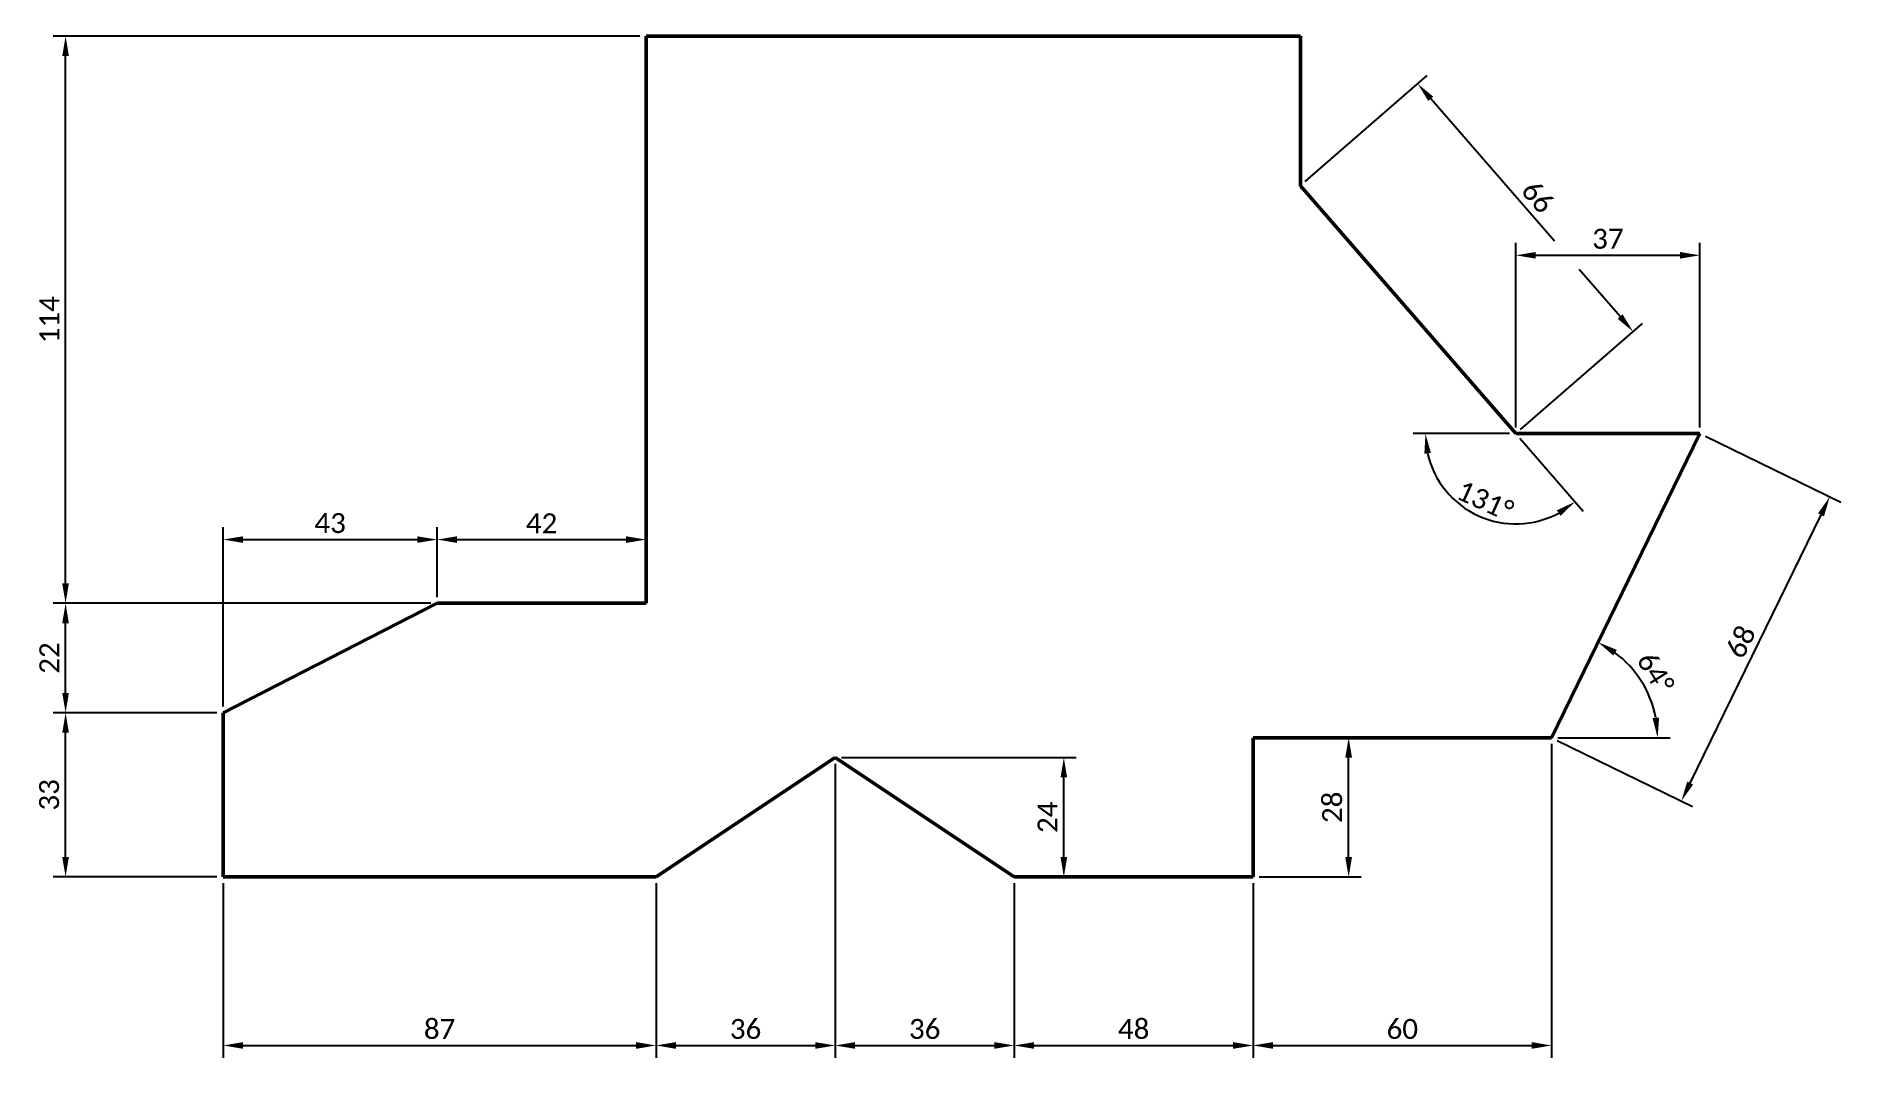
# Model space of a CAD drawing. Header units: millimetres. Extents: x 422 to 785, y 322 to 527.
import ezdxf

# ---------------------------------------------------------------- set-up
doc = ezdxf.new("R2010")
doc.units = ezdxf.units.MM
doc.layers.add('Cotation', color=120, linetype='Continuous', lineweight=5)
doc.layers.add('Pièce méca 057', color=10, linetype='Continuous', lineweight=50)
doc.styles.add('Texte cotes', font='calibri.ttf')
doc.dimstyles.new('Cotation menuiserie 1', dxfattribs={"dimscale": 2, "dimtxt": 2, "dimasz": 2, "dimexe": 1.25, "dimexo": 0.625, "dimtad": 1, "dimtxsty": 'Texte cotes', "dimcen": 2.5, "dimclrt": 7, "dimadec": 0, "dimazin": 0, "dimtfac": 1, "dimtofl": 0, "dimtmove": 0, "dimatfit": 3, "dimfxl": 1, "dimarcsym": 0})

# ---------------------------------------------------------------- blocks, each defined once
blk = doc.blocks.new('*D2')
at = {"layer": 'Cotation', "color": 0, "lineweight": -2, "transparency": 16777216}
for p, q in [((460, 356.75), (460, 321.64)), ((547, 356.75), (547, 321.64)), ((464, 324.14), (543, 324.14))]:
    blk.add_line(p, q, dxfattribs=at)
at = {"layer": 'Cotation', "color": 0, "transparency": 16777216}
for points in [[(464, 324.81), (464, 323.47), (460, 324.14)], [(543, 324.81), (543, 323.47), (547, 324.14)]]:
    blk.add_solid(points, dxfattribs=at)
at = {"layer": 'Defpoints', "color": 0, "transparency": 16777216}
for p in [(460, 358), (547, 358), (547, 324.14)]:
    blk.add_point(p, dxfattribs=at)
at = {"layer": 'Cotation', "color": 7, "transparency": 16777216, "insert": (503.5, 327.44), "char_height": 4, "attachment_point": 5, "style": 'Texte cotes'}
blk.add_mtext('87', dxfattribs=at)
blk = doc.blocks.new('*D3')
at = {"layer": 'Cotation', "color": 0, "lineweight": -2, "transparency": 16777216}
for p, q in [((583, 380.75), (583, 321.64)), ((547, 356.75), (547, 321.64)), ((551, 324.14), (579, 324.14))]:
    blk.add_line(p, q, dxfattribs=at)
at = {"layer": 'Cotation', "color": 0, "transparency": 16777216}
for points in [[(551, 324.81), (551, 323.47), (547, 324.14)], [(579, 324.81), (579, 323.47), (583, 324.14)]]:
    blk.add_solid(points, dxfattribs=at)
at = {"layer": 'Defpoints', "color": 0, "transparency": 16777216}
for p in [(583, 382), (547, 358), (583, 324.14)]:
    blk.add_point(p, dxfattribs=at)
at = {"layer": 'Cotation', "color": 7, "transparency": 16777216, "insert": (565, 327.44), "char_height": 4, "attachment_point": 5, "style": 'Texte cotes'}
blk.add_mtext('36', dxfattribs=at)
blk = doc.blocks.new('*D4')
at = {"layer": 'Cotation', "color": 0, "lineweight": -2, "transparency": 16777216}
for p, q in [((583, 380.75), (583, 321.64)), ((619, 356.75), (619, 321.64)), ((587, 324.14), (615, 324.14))]:
    blk.add_line(p, q, dxfattribs=at)
at = {"layer": 'Cotation', "color": 0, "transparency": 16777216}
for points in [[(587, 324.81), (587, 323.47), (583, 324.14)], [(615, 324.81), (615, 323.47), (619, 324.14)]]:
    blk.add_solid(points, dxfattribs=at)
at = {"layer": 'Defpoints', "color": 0, "transparency": 16777216}
for p in [(583, 382), (619, 358), (619, 324.14)]:
    blk.add_point(p, dxfattribs=at)
at = {"layer": 'Cotation', "color": 7, "transparency": 16777216, "insert": (601, 327.44), "char_height": 4, "attachment_point": 5, "style": 'Texte cotes'}
blk.add_mtext('36', dxfattribs=at)
blk = doc.blocks.new('*D5')
at = {"layer": 'Cotation', "color": 0, "lineweight": -2, "transparency": 16777216}
for p, q in [((619, 356.75), (619, 321.64)), ((667, 356.75), (667, 321.64)), ((623, 324.14), (663, 324.14))]:
    blk.add_line(p, q, dxfattribs=at)
at = {"layer": 'Cotation', "color": 0, "transparency": 16777216}
for points in [[(623, 324.81), (623, 323.47), (619, 324.14)], [(663, 324.81), (663, 323.47), (667, 324.14)]]:
    blk.add_solid(points, dxfattribs=at)
at = {"layer": 'Defpoints', "color": 0, "transparency": 16777216}
for p in [(619, 358), (667, 358), (667, 324.14)]:
    blk.add_point(p, dxfattribs=at)
at = {"layer": 'Cotation', "color": 7, "transparency": 16777216, "insert": (643, 327.44), "char_height": 4, "attachment_point": 5, "style": 'Texte cotes'}
blk.add_mtext('48', dxfattribs=at)
blk = doc.blocks.new('*D6')
at = {"layer": 'Cotation', "color": 0, "lineweight": -2, "transparency": 16777216}
for p, q in [((584.25, 382), (631.47, 382)), ((628.97, 362), (628.97, 378)), ((620.25, 358), (631.47, 358))]:
    blk.add_line(p, q, dxfattribs=at)
at = {"layer": 'Cotation', "color": 0, "transparency": 16777216}
for points in [[(628.3, 378), (629.63, 378), (628.97, 382)], [(628.3, 362), (629.63, 362), (628.97, 358)]]:
    blk.add_solid(points, dxfattribs=at)
at = {"layer": 'Defpoints', "color": 0, "transparency": 16777216}
for p in [(583, 382), (628.97, 382), (619, 358)]:
    blk.add_point(p, dxfattribs=at)
at = {"layer": 'Cotation', "color": 7, "transparency": 16777216, "insert": (625.69, 370), "char_height": 4, "attachment_point": 5, "rotation": 90, "style": 'Texte cotes'}
blk.add_mtext('24', dxfattribs=at)
blk = doc.blocks.new('*D7')
at = {"layer": 'Cotation', "color": 0, "lineweight": -2, "transparency": 16777216}
for p, q in [((668.25, 386), (688.71, 386)), ((686.21, 362), (686.21, 382)), ((668.25, 358), (688.71, 358))]:
    blk.add_line(p, q, dxfattribs=at)
at = {"layer": 'Cotation', "color": 0, "transparency": 16777216}
for points in [[(685.54, 382), (686.88, 382), (686.21, 386)], [(685.54, 362), (686.88, 362), (686.21, 358)]]:
    blk.add_solid(points, dxfattribs=at)
at = {"layer": 'Defpoints', "color": 0, "transparency": 16777216}
for p in [(667, 386), (686.21, 386), (667, 358)]:
    blk.add_point(p, dxfattribs=at)
at = {"layer": 'Cotation', "color": 7, "transparency": 16777216, "insert": (682.91, 372), "char_height": 4, "attachment_point": 5, "rotation": 90, "style": 'Texte cotes'}
blk.add_mtext('28', dxfattribs=at)
blk = doc.blocks.new('*D8')
at = {"layer": 'Cotation', "color": 0, "lineweight": -2, "transparency": 16777216}
for p, q in [((458.75, 391), (425.83, 391)), ((428.33, 362), (428.33, 387)), ((458.75, 358), (425.83, 358))]:
    blk.add_line(p, q, dxfattribs=at)
at = {"layer": 'Cotation', "color": 0, "transparency": 16777216}
for points in [[(427.66, 387), (428.99, 387), (428.33, 391)], [(427.66, 362), (428.99, 362), (428.33, 358)]]:
    blk.add_solid(points, dxfattribs=at)
at = {"layer": 'Defpoints', "color": 0, "transparency": 16777216}
for p in [(428.33, 391), (460, 391), (460, 358)]:
    blk.add_point(p, dxfattribs=at)
at = {"layer": 'Cotation', "color": 7, "transparency": 16777216, "insert": (425.03, 374.5), "char_height": 4, "attachment_point": 5, "rotation": 90, "style": 'Texte cotes'}
blk.add_mtext('33', dxfattribs=at)
blk = doc.blocks.new('*D9')
at = {"layer": 'Cotation', "color": 0, "lineweight": -2, "transparency": 16777216}
for p, q in [((501.75, 413), (425.83, 413)), ((428.33, 395), (428.33, 409)), ((458.75, 391), (425.83, 391))]:
    blk.add_line(p, q, dxfattribs=at)
at = {"layer": 'Cotation', "color": 0, "transparency": 16777216}
for points in [[(427.66, 409), (428.99, 409), (428.33, 413)], [(427.66, 395), (428.99, 395), (428.33, 391)]]:
    blk.add_solid(points, dxfattribs=at)
at = {"layer": 'Defpoints', "color": 0, "transparency": 16777216}
for p in [(428.33, 413), (503, 413), (460, 391)]:
    blk.add_point(p, dxfattribs=at)
at = {"layer": 'Cotation', "color": 7, "transparency": 16777216, "insert": (425.06, 402), "char_height": 4, "attachment_point": 5, "rotation": 90, "style": 'Texte cotes'}
blk.add_mtext('22', dxfattribs=at)
blk = doc.blocks.new('*D10')
at = {"layer": 'Cotation', "color": 0, "lineweight": -2, "transparency": 16777216}
for p, q in [((543.75, 527), (425.83, 527)), ((428.33, 417), (428.33, 523)), ((501.75, 413), (425.83, 413))]:
    blk.add_line(p, q, dxfattribs=at)
at = {"layer": 'Cotation', "color": 0, "transparency": 16777216}
for points in [[(427.66, 523), (428.99, 523), (428.33, 527)], [(427.66, 417), (428.99, 417), (428.33, 413)]]:
    blk.add_solid(points, dxfattribs=at)
at = {"layer": 'Defpoints', "color": 0, "transparency": 16777216}
for p in [(428.33, 527), (545, 527), (503, 413)]:
    blk.add_point(p, dxfattribs=at)
at = {"layer": 'Cotation', "color": 7, "transparency": 16777216, "insert": (425.06, 470), "char_height": 4, "attachment_point": 5, "rotation": 90, "style": 'Texte cotes'}
blk.add_mtext('114', dxfattribs=at)
blk = doc.blocks.new('*D11')
at = {"layer": 'Cotation', "color": 0, "lineweight": -2, "transparency": 16777216}
for p, q in [((460, 392.25), (460, 428.31)), ((503, 414.25), (503, 428.31)), ((464, 425.81), (499, 425.81))]:
    blk.add_line(p, q, dxfattribs=at)
at = {"layer": 'Cotation', "color": 0, "transparency": 16777216}
for points in [[(464, 426.47), (464, 425.14), (460, 425.81)], [(499, 426.47), (499, 425.14), (503, 425.81)]]:
    blk.add_solid(points, dxfattribs=at)
at = {"layer": 'Defpoints', "color": 0, "transparency": 16777216}
for p in [(503, 425.81), (503, 413), (460, 391)]:
    blk.add_point(p, dxfattribs=at)
at = {"layer": 'Cotation', "color": 7, "transparency": 16777216, "insert": (481.5, 429.1), "char_height": 4, "attachment_point": 5, "style": 'Texte cotes'}
blk.add_mtext('43', dxfattribs=at)
blk = doc.blocks.new('*D12')
at = {"layer": 'Cotation', "color": 0, "lineweight": -2, "transparency": 16777216}
for p, q in [((503, 414.25), (503, 428.31)), ((545, 414.25), (545, 428.31)), ((507, 425.81), (541, 425.81))]:
    blk.add_line(p, q, dxfattribs=at)
at = {"layer": 'Cotation', "color": 0, "transparency": 16777216}
for points in [[(507, 426.47), (507, 425.14), (503, 425.81)], [(541, 426.47), (541, 425.14), (545, 425.81)]]:
    blk.add_solid(points, dxfattribs=at)
at = {"layer": 'Defpoints', "color": 0, "transparency": 16777216}
for p in [(545, 425.81), (503, 413), (545, 413)]:
    blk.add_point(p, dxfattribs=at)
at = {"layer": 'Cotation', "color": 7, "transparency": 16777216, "insert": (524, 429.08), "char_height": 4, "attachment_point": 5, "style": 'Texte cotes'}
blk.add_mtext('42', dxfattribs=at)
blk = doc.blocks.new('*D14')
at = {"layer": 'Cotation', "color": 0, "lineweight": -2, "transparency": 16777216}
for p, q in [((727, 384.75), (727, 321.64)), ((667, 356.75), (667, 321.64)), ((671, 324.14), (723, 324.14))]:
    blk.add_line(p, q, dxfattribs=at)
at = {"layer": 'Cotation', "color": 0, "transparency": 16777216}
for points in [[(671, 324.81), (671, 323.47), (667, 324.14)], [(723, 324.81), (723, 323.47), (727, 324.14)]]:
    blk.add_solid(points, dxfattribs=at)
at = {"layer": 'Defpoints', "color": 0, "transparency": 16777216}
for p in [(727, 386), (667, 358), (727, 324.14)]:
    blk.add_point(p, dxfattribs=at)
at = {"layer": 'Cotation', "color": 7, "transparency": 16777216, "insert": (697, 327.44), "char_height": 4, "attachment_point": 5, "style": 'Texte cotes'}
blk.add_mtext('60', dxfattribs=at)
blk = doc.blocks.new('*D15')
at = {"layer": 'Cotation', "color": 0, "lineweight": -2, "transparency": 16777216}
for p, q in [((719.81, 448.37), (719.81, 485.45)), ((723.81, 482.95), (752.81, 482.95)), ((756.81, 448.37), (756.81, 485.45))]:
    blk.add_line(p, q, dxfattribs=at)
at = {"layer": 'Cotation', "color": 0, "transparency": 16777216}
for points in [[(723.81, 483.61), (723.81, 482.28), (719.81, 482.95)], [(752.81, 483.61), (752.81, 482.28), (756.81, 482.95)]]:
    blk.add_solid(points, dxfattribs=at)
at = {"layer": 'Defpoints', "color": 0, "transparency": 16777216}
for p in [(756.81, 482.95), (719.81, 447.12), (756.81, 447.12)]:
    blk.add_point(p, dxfattribs=at)
at = {"layer": 'Cotation', "color": 7, "transparency": 16777216, "insert": (738.31, 486.25), "char_height": 4, "attachment_point": 5, "style": 'Texte cotes'}
blk.add_mtext('37', dxfattribs=at)
blk = doc.blocks.new('*D16')
at = {"layer": 'Cotation', "color": 0, "lineweight": -2, "transparency": 16777216}
for p, q in [((757.93, 446.57), (785.15, 433.3)), ((754.85, 376.87), (781.15, 430.8)), ((728.12, 385.45), (755.34, 372.18))]:
    blk.add_line(p, q, dxfattribs=at)
at = {"layer": 'Cotation', "color": 0, "transparency": 16777216}
for points in [[(780.55, 431.09), (781.75, 430.5), (782.9, 434.39)], [(754.25, 377.16), (755.45, 376.58), (753.09, 373.27)]]:
    blk.add_solid(points, dxfattribs=at)
at = {"layer": 'Defpoints', "color": 0, "transparency": 16777216}
for p in [(756.81, 447.12), (782.9, 434.39), (727, 386)]:
    blk.add_point(p, dxfattribs=at)
at = {"layer": 'Cotation', "color": 7, "transparency": 16777216, "insert": (765.03, 405.28), "char_height": 4, "attachment_point": 5, "rotation": 64, "style": 'Texte cotes'}
blk.add_mtext('68', dxfattribs=at)
blk = doc.blocks.new('*D17')
at = {"layer": 'Cotation', "color": 0, "lineweight": -2, "transparency": 16777216}
for p, q in [((677.45, 497.75), (701.97, 519.07)), ((727.6, 485.78), (702.71, 514.41)), ((740.76, 470.63), (732.52, 480.12)), ((720.75, 447.94), (745.27, 469.25))]:
    blk.add_line(p, q, dxfattribs=at)
at = {"layer": 'Cotation', "color": 0, "transparency": 16777216}
for points in [[(703.21, 514.84), (702.21, 513.97), (700.09, 517.42)], [(741.27, 471.07), (740.26, 470.2), (743.39, 467.61)]]:
    blk.add_solid(points, dxfattribs=at)
at = {"layer": 'Defpoints', "color": 0, "transparency": 16777216}
for p in [(700.09, 517.42), (676.51, 496.93), (719.81, 447.12)]:
    blk.add_point(p, dxfattribs=at)
at = {"layer": 'Cotation', "color": 7, "transparency": 16777216, "insert": (724.23, 494.68), "char_height": 4, "attachment_point": 5, "rotation": 311, "style": 'Texte cotes'}
blk.add_mtext('66', dxfattribs=at)
blk = doc.blocks.new('*D18')
at = {"layer": 'Cotation', "color": 0, "lineweight": -2, "transparency": 16777216}
blk.add_line((728.25, 386), (750.82, 386), dxfattribs=at)
blk.add_arc((727, 386), 21.32, 10.7634, 53.2366, dxfattribs=at)
at = {"layer": 'Cotation', "color": 0, "transparency": 16777216}
for points in [[(739.42, 402.51), (740.11, 403.65), (736.35, 405.17)], [(748.61, 390.04), (747.29, 389.92), (748.32, 386)]]:
    blk.add_solid(points, dxfattribs=at)
at = {"layer": 'Defpoints', "color": 0, "transparency": 16777216}
for p in [(756.81, 447.12), (746.86, 393.76), (667, 386), (727, 386), (727, 386)]:
    blk.add_point(p, dxfattribs=at)
at = {"layer": 'Cotation', "color": 7, "transparency": 16777216, "insert": (747.88, 399.05), "char_height": 4, "attachment_point": 5, "rotation": 302, "style": 'Texte cotes'}
blk.add_mtext('64°', dxfattribs=at)
blk = doc.blocks.new('*D19')
at = {"layer": 'Cotation', "color": 0, "lineweight": -2, "transparency": 16777216}
for p, q in [((718.56, 447.12), (699.15, 447.12)), ((720.63, 446.17), (733.36, 431.53))]:
    blk.add_line(p, q, dxfattribs=at)
blk.add_arc((719.81, 447.12), 18.16, 192.647, 298.353, dxfattribs=at)
at = {"layer": 'Cotation', "color": 0, "transparency": 16777216}
for points in [[(701.43, 443.07), (702.75, 443.22), (701.65, 447.12)], [(728.05, 431.69), (728.81, 430.59), (731.72, 433.41)]]:
    blk.add_solid(points, dxfattribs=at)
at = {"layer": 'Defpoints', "color": 0, "transparency": 16777216}
for p in [(676.51, 496.93), (719.81, 447.12), (719.81, 447.12), (756.81, 447.12), (706.67, 434.58)]:
    blk.add_point(p, dxfattribs=at)
at = {"layer": 'Cotation', "color": 7, "transparency": 16777216, "insert": (713.65, 433.6), "char_height": 4, "attachment_point": 5, "rotation": 335.5, "style": 'Texte cotes'}
blk.add_mtext('131°', dxfattribs=at)

msp = doc.modelspace()

# ---------------------------------------------------------------- linework, layer by layer
at = {"layer": 'Pièce méca 057'}
for p, q in [((545, 527), (545, 413)), ((676.509, 527), (545, 527)), ((676.509, 496.929), (676.509, 527)), ((719.809, 447.118), (676.509, 496.929)), ((756.809, 447.118), (719.809, 447.118)), ((727, 386), (756.809, 447.118)), ((503, 413), (460, 391)), ((545, 413), (503, 413)), ((460, 391), (460, 358)), ((667, 358), (667, 386)), ((667, 386), (727, 386)), ((547, 358), (583, 382)), ((583, 382), (583, 382)), ((583, 382), (619, 358)), ((460, 358), (547, 358)), ((547, 358), (547, 358)), ((619, 358), (619, 358)), ((619, 358), (667, 358))]:
    msp.add_line(p, q, dxfattribs=at)

# ---------------------------------------------------------------- dimensions: what is measured, and where the dimension line sits
at = {"layer": 'Cotation'}
for base, p1, p2, picture, middle in [((428.326, 527), (503, 413), (545, 527), '*D10', (425.062, 470)), ((428.326, 413), (460, 391), (503, 413), '*D9', (425.056, 402)), ((428.326, 391), (460, 358), (460, 391), '*D8', (425.027, 374.5)), ((686.209, 386), (667, 358), (667, 386), '*D7', (682.91, 372)), ((628.968, 382), (619, 358), (583, 382), '*D6', (625.689, 370))]:
    dim = msp.add_linear_dim(base=base, p1=p1, p2=p2, angle=90, dimstyle='Cotation menuiserie 1', dxfattribs=at)
    dim.commit()
    dim.dimension.update_dxf_attribs({"geometry": picture, "text_midpoint": middle})
for p1, p2, distance, picture, middle in [((719.809, 447.118), (676.509, 496.929), -31.241, '*D17', (724.226, 494.683)), ((727, 386), (756.809, 447.118), -29.032, '*D16', (765.033, 405.279))]:
    dim = msp.add_aligned_dim(p1=p1, p2=p2, distance=distance, dimstyle='Cotation menuiserie 1', dxfattribs=at)
    dim.commit()
    dim.dimension.update_dxf_attribs({"geometry": picture, "text_midpoint": middle})
for base, line1, line2, picture, middle in [((706.674, 434.58), ((719.809, 447.118), (676.509, 496.929)), ((756.809, 447.118), (719.809, 447.118)), '*D19', (713.647, 433.597)), ((746.863, 393.758), ((667, 386), (727, 386)), ((727, 386), (756.809, 447.118)), '*D18', (747.88, 399.048))]:
    dim = msp.add_angular_dim_2l(base=base, line1=line1, line2=line2, dimstyle='Cotation menuiserie 1', dxfattribs=at)
    dim.commit()
    dim.dimension.update_dxf_attribs({"geometry": picture, "text_midpoint": middle})
for base, p1, p2, picture, middle in [((756.809, 482.946), (719.809, 447.118), (756.809, 447.118), '*D15', (738.309, 486.245)), ((503, 425.806), (460, 391), (503, 413), '*D11', (481.5, 429.105)), ((545, 425.806), (503, 413), (545, 413), '*D12', (524, 429.085)), ((727, 324.14), (667, 358), (727, 386), '*D14', (697, 327.44)), ((583, 324.14), (547, 358), (583, 382), '*D3', (565, 327.44)), ((619, 324.14), (583, 382), (619, 358), '*D4', (601, 327.44)), ((547, 324.14), (460, 358), (547, 358), '*D2', (503.5, 327.44)), ((667, 324.14), (619, 358), (667, 358), '*D5', (643, 327.44))]:
    dim = msp.add_linear_dim(base=base, p1=p1, p2=p2, dimstyle='Cotation menuiserie 1', dxfattribs=at)
    dim.commit()
    dim.dimension.update_dxf_attribs({"geometry": picture, "text_midpoint": middle})

doc.saveas('drawing.dxf')
